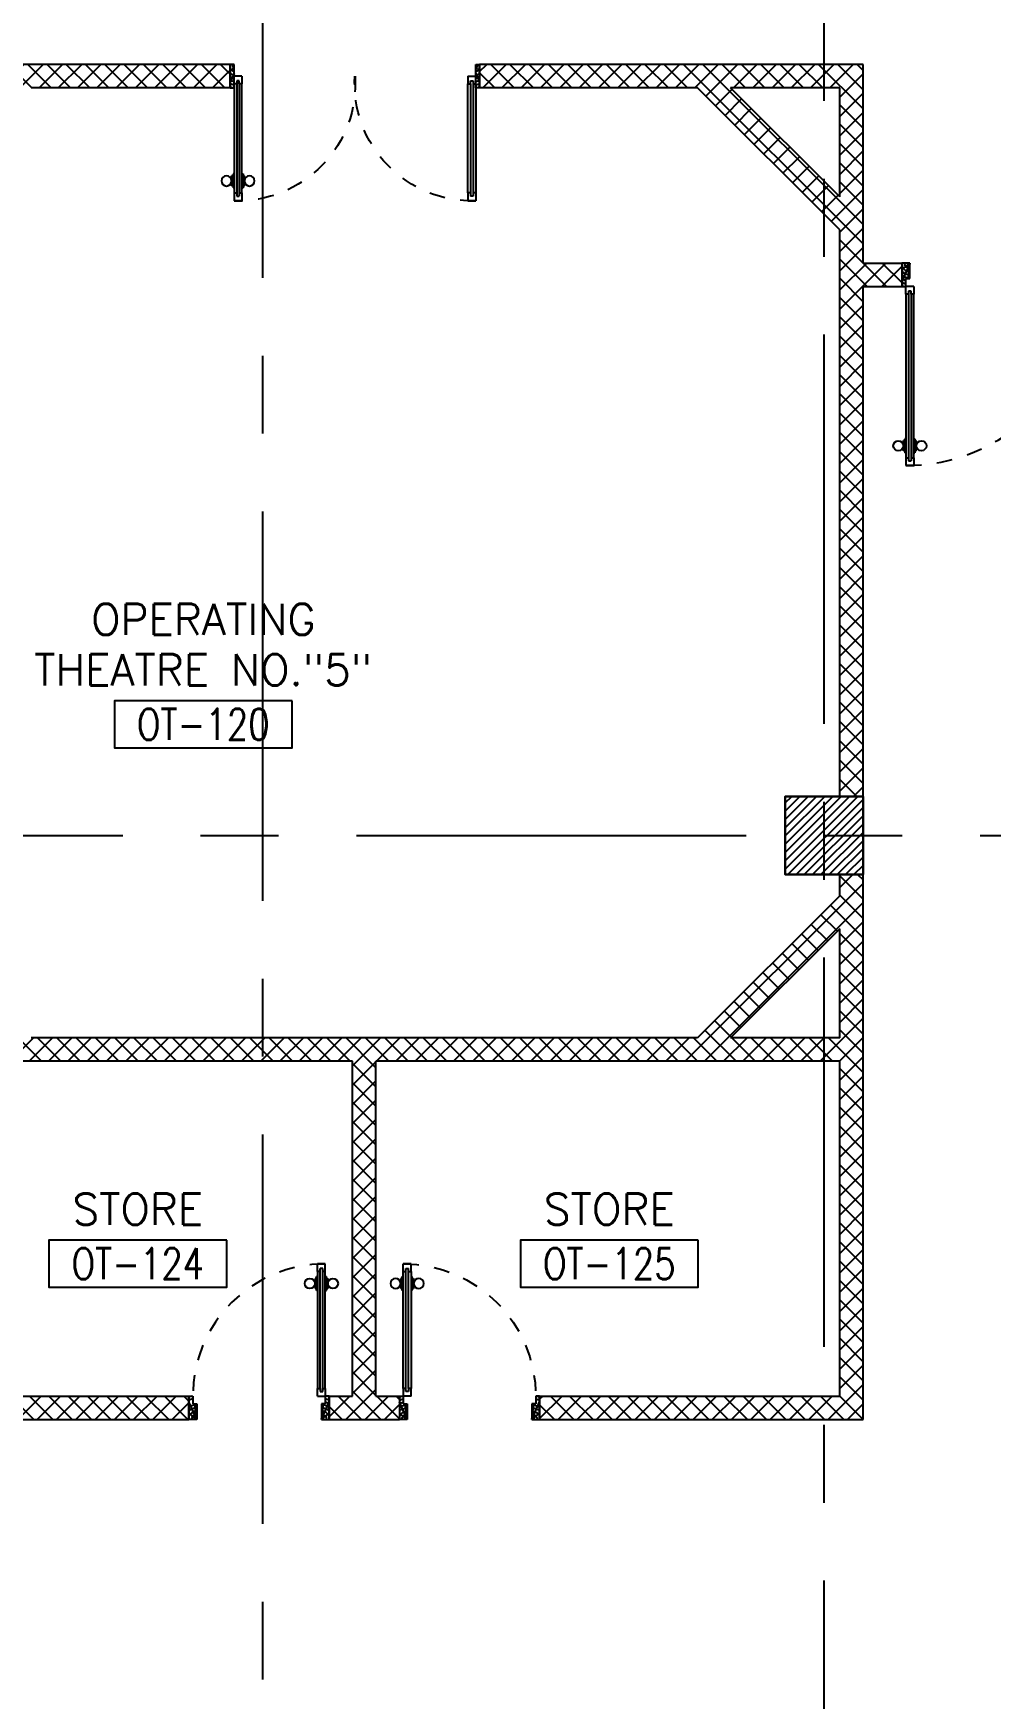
# Model space of a CAD drawing. Extents: x 275967.8 to 276060, y 57291.9 to 57371.4.
# Drawn here: x 275998.46 to 276004.6, y 57337.64 to 57348.33 of the extents above; entities that cross this region are included whole.
import ezdxf
from ezdxf.enums import TextEntityAlignment as Align

# ---------------------------------------------------------------- set-up
doc = ezdxf.new("R2010")
doc.units = 0
doc.header["$MEASUREMENT"] = 0
doc.linetypes.add('CENTERX2', pattern=[4, 2.5, -0.5, 0.5, -0.5])
doc.linetypes.add('HIDDEN', pattern=[0.375, 0.25, -0.125])
doc.layers.get('0').update_dxf_attribs({"linetype": 'CONTINUOUS'})
for name, color, linetype in [('AXES', 11, 'CENTERX2'), ('COL', 5, 'CONTINUOUS'), ('DOOR', 7, 'CONTINUOUS'), ('HAT', 8, 'CONTINUOUS'), ('RM-BOX', 4, 'CONTINUOUS'), ('RM-NAME', 2, 'CONTINUOUS'), ('RM-NO', 2, 'CONTINUOUS'), ('WALL', 2, 'CONTINUOUS'), ('WallType', 11, 'CONTINUOUS')]:
    doc.layers.add(name, color=color, linetype=linetype)
doc.styles.add('ROMANS', font='ROMANS.shx', dxfattribs={"width": 0.6})

# ---------------------------------------------------------------- blocks, each defined once
blk = doc.blocks.new('*X65')
at = {"color": 0}
for p, q in [((49339, 162724), (49805, 163190)), ((49339, 162777), (49752, 163190)), ((49339, 162830), (49699, 163190)), ((49339, 162883), (49646, 163190)), ((49339, 162936), (49593, 163190)), ((49339, 162989), (49540, 163190)), ((49339, 163042), (49487, 163190)), ((49339, 163095), (49434, 163190)), ((49339, 163148), (49381, 163190)), ((49358, 162690), (49839, 163171)), ((49411, 162690), (49839, 163118)), ((49464, 162690), (49839, 163065)), ((49517, 162690), (49839, 163012)), ((49570, 162690), (49839, 162959)), ((49623, 162690), (49839, 162906)), ((49676, 162690), (49839, 162853)), ((49729, 162690), (49839, 162800)), ((49782, 162690), (49839, 162746)), ((49835, 162690), (49839, 162693))]:
    blk.add_line(p, q, dxfattribs=at)
blk = doc.blocks.new('RM1')
at = {"layer": 'RM-BOX'}
blk.add_lwpolyline([(570, -200), (-570, -200), (-570, -500), (570, -500)], close=True, dxfattribs=at)
at = {"layer": 'RM-NAME', "style": 'ROMANS'}
for tag, p in [('ROOMNAME1', (0, 324)), ('ROOMNAME2', (0, 0))]:
    blk.add_attdef(tag, text='', height=200, dxfattribs=at).set_placement(p, align=Align.MIDDLE)
at = {"layer": 'RM-NO', "style": 'ROMANS', "width": 0.8}
blk.add_attdef('ROOMNO', text='', height=200, dxfattribs=at).set_placement((0, -350), align=Align.MIDDLE)
blk = doc.blocks.new('COL50')
at = {"layer": 'COL'}
blk.add_lwpolyline([(-250, 250), (-250, -250), (250, -250), (250, 250)], close=True, dxfattribs=at)
blk = doc.blocks.new('A$C6F293607')
at = {"layer": 'DOOR', "color": 0, "linetype": 'ByBlock'}
for p, q in [((81, 875), (131, 875)), ((131, 875), (81, 875)), ((81, 825), (81, 875)), ((131, 825), (131, 875)), ((1631, 875), (1581, 875)), ((1581, 875), (1631, 875)), ((1581, 825), (1581, 875)), ((1631, 825), (1631, 875)), ((74, 780), (65, 780)), ((65, 780), (65, 715)), ((81, 793), (74, 793)), ((74, 703), (74, 793)), ((74, 780), (74, 715)), ((81, 825), (98, 825)), ((98, 845), (114, 845)), ((98, 825), (98, 845)), ((114, 825), (114, 845)), ((114, 825), (131, 825)), ((131, 793), (138, 793)), ((138, 703), (138, 793)), ((138, 780), (147, 780)), ((138, 780), (138, 715)), ((147, 780), (147, 715)), ((1598, 825), (1581, 825)), ((1614, 845), (1598, 845)), ((1598, 825), (1598, 845)), ((1614, 825), (1614, 845)), ((1631, 825), (1614, 825)), ((74, 715), (65, 715)), ((81, 703), (74, 703)), ((131, 703), (138, 703)), ((138, 715), (147, 715)), ((56, 0), (56, 150)), ((56, 150), (81, 150)), ((81, 150), (81, 0)), ((98, 125), (81, 125)), ((81, 125), (81, 75)), ((98, 105), (98, 125)), ((131, 125), (114, 125)), ((114, 125), (114, 105)), ((131, 75), (131, 125)), ((1581, 125), (1598, 125)), ((1581, 75), (1581, 125)), ((1598, 125), (1598, 105)), ((1614, 125), (1631, 125)), ((1614, 105), (1614, 125)), ((1656, 150), (1631, 150)), ((1631, 150), (1631, 0)), ((1631, 125), (1631, 75)), ((1656, 0), (1656, 150)), ((81, 0), (56, 0)), ((131, 75), (81, 75)), ((114, 105), (98, 105)), ((1581, 75), (1631, 75)), ((1598, 105), (1614, 105)), ((1631, 0), (1656, 0))]:
    blk.add_line(p, q, dxfattribs=at)
at = {"layer": 'DOOR', "linetype": 'ByBlock'}
for p, q in [((81, 125), (81, 825)), ((98, 125), (98, 825)), ((114, 125), (114, 825)), ((131, 825), (131, 125)), ((1581, 825), (1581, 125)), ((1598, 125), (1598, 825)), ((1614, 125), (1614, 825)), ((1631, 125), (1631, 825))]:
    blk.add_line(p, q, dxfattribs=at)
at = {"layer": 'DOOR', "color": 9, "linetype": 'ByBlock'}
for p, q in [((81, 57), (56, 114)), ((1631, 57), (1656, 114)), ((81, 20), (56, 40)), ((1631, 20), (1656, 40))]:
    blk.add_line(p, q, dxfattribs=at)
at = {"layer": 'DOOR', "color": 0, "linetype": 'ByBlock'}
for centre in [(32, 748), (179, 748)]:
    blk.add_circle(centre, 32.4, dxfattribs=at)
at = {"layer": 'DOOR', "linetype": 'HIDDEN', "ltscale": 0.5}
for centre, start, end in [((106, 124), 356.2751, 91.9062), ((1606, 124), 88.0938, 183.7249)]:
    blk.add_arc(centre, 752, start, end, dxfattribs=at)
at = {"layer": 'DOOR', "color": 9, "linetype": 'ByBlock'}
for centre, radius, start, end in [((106, 0), 154, 103.7142, 108.8947), ((106, 0), 134, 100.72, 111.8402), ((106, 0), 114, 102.6226, 115.9162), ((1606, 0), 134, 68.1598, 79.28), ((1606, 0), 114, 64.0838, 77.3774), ((1606, 0), 154, 71.1053, 76.2858), ((106, 0), 94.4, 105.3566, 121.9818), ((106, 0), 74.4, 109.6341, 132.2236), ((106, 0), 54.4, 117.3576, 156.7926), ((106, 0), 34.4, 136.6107, 180), ((1606, 0), 94.4, 58.0182, 74.6434), ((1606, 0), 74.4, 47.7764, 70.3659), ((1606, 0), 54.4, 23.2074, 62.6424), ((1606, 0), 34.4, 0, 43.3893)]:
    blk.add_arc(centre, radius, start, end, dxfattribs=at)
blk = doc.blocks.new('DOOR90')
at = {"layer": 'DOOR', "color": 0, "linetype": 'ByBlock'}
for p, q in [((-150, 0), (-150, -25)), ((-150, 0), (0, 0)), ((0, -50), (0, 0)), ((-1000, -25), (-1000, -75)), ((-1000, -75), (-1000, -25)), ((-950, -25), (-1000, -25)), ((-950, -75), (-1000, -75)), ((-970, -42), (-970, -58)), ((-950, -42), (-970, -42)), ((-950, -58), (-970, -58)), ((-950, -25), (-950, -42)), ((-950, -58), (-950, -75)), ((-918, -25), (-918, -18)), ((-828, -18), (-918, -18)), ((-918, -75), (-918, -82)), ((-828, -82), (-918, -82)), ((-905, -18), (-905, -9)), ((-905, -9), (-840, -9)), ((-905, -18), (-840, -18)), ((-905, -82), (-905, -91)), ((-905, -82), (-840, -82)), ((-905, -91), (-840, -91)), ((-840, -18), (-840, -9)), ((-840, -82), (-840, -91)), ((-828, -25), (-828, -18)), ((-828, -75), (-828, -82)), ((-200, -42), (-200, -25)), ((-200, -25), (-150, -25)), ((-180, -42), (-200, -42)), ((-200, -75), (-200, -58)), ((-200, -58), (-180, -58)), ((-150, -75), (-200, -75)), ((-180, -58), (-180, -42)), ((-150, -75), (-150, -25)), ((-150, -25), (-100, -25)), ((-100, -25), (-100, -50)), ((-100, -50), (0, -50)), ((-100, -850), (0, -850)), ((-100, -875), (-100, -850)), ((0, -850), (0, -900)), ((-150, -900), (-150, -875)), ((-150, -875), (-100, -875)), ((0, -900), (-150, -900)), ((-150, -900), (0, -900))]:
    blk.add_line(p, q, dxfattribs=at)
at = {"layer": 'DOOR', "color": 9, "linetype": 'ByBlock'}
for p, q in [((0, -50), (-114, 0)), ((0, -50), (-40, 0)), ((0, -50), (-100, -37)), ((0, -850), (-114, -900)), ((0, -850), (-100, -863)), ((0, -850), (-40, -900))]:
    blk.add_line(p, q, dxfattribs=at)
at = {"layer": 'DOOR', "linetype": 'ByBlock'}
for p, q in [((-200, -25), (-950, -25)), ((-200, -42), (-950, -42)), ((-200, -58), (-950, -58)), ((-950, -75), (-200, -75))]:
    blk.add_line(p, q, dxfattribs=at)
at = {"layer": 'DOOR', "color": 0, "linetype": 'ByBlock'}
for centre in [(-873, 24), (-873, -124)]:
    blk.add_circle(centre, 32.4, dxfattribs=at)
at = {"layer": 'DOOR', "color": 9, "linetype": 'ByBlock'}
for centre, radius, start, end in [((0, -50), 154, 161.1053, 166.2858), ((0, -50), 134, 158.1598, 169.28), ((0, -50), 94.4, 148.0182, 180), ((0, -50), 74.4, 137.7764, 180), ((0, -50), 114, 154.0838, 167.3774), ((0, -50), 54.4, 113.2074, 180), ((0, -50), 34.4, 90, 180), ((0, -50), 14.4, 90, 180), ((0, -850), 94.4, 180, 211.9818), ((0, -850), 74.4, 180, 222.2236), ((0, -850), 54.4, 180, 246.7926), ((0, -850), 34.4, 180, 270), ((0, -850), 14.4, 180, 270), ((0, -850), 154, 193.7142, 198.8947), ((0, -850), 134, 190.72, 201.8402)]:
    blk.add_arc(centre, radius, start, end, dxfattribs=at)
at = {"layer": 'DOOR', "linetype": 'HIDDEN', "ltscale": 0.5}
blk.add_arc((-150, -25), 850, 180, 270, dxfattribs=at)
blk = doc.blocks.new('DOOR100')
at = {"layer": 'DOOR', "color": 0, "linetype": 'ByBlock'}
for p, q in [((-25, 1300), (-75, 1300)), ((-75, 1300), (-25, 1300)), ((-75, 1250), (-75, 1300)), ((-25, 1250), (-25, 1300)), ((-82, 1205), (-91, 1205)), ((-91, 1205), (-91, 1140)), ((-75, 1218), (-82, 1218)), ((-82, 1128), (-82, 1218)), ((-82, 1205), (-82, 1140)), ((-58, 1250), (-75, 1250)), ((-42, 1270), (-58, 1270)), ((-58, 1250), (-58, 1270)), ((-42, 1250), (-42, 1270)), ((-25, 1250), (-42, 1250)), ((-25, 1218), (-18, 1218)), ((-18, 1128), (-18, 1218)), ((-18, 1205), (-9, 1205)), ((-18, 1205), (-18, 1140)), ((-9, 1205), (-9, 1140)), ((-82, 1140), (-91, 1140)), ((-75, 1128), (-82, 1128)), ((-25, 1128), (-18, 1128)), ((-18, 1140), (-9, 1140)), ((-1200, 0), (-1200, 150)), ((-1200, 150), (-1175, 150)), ((-1200, 150), (-1200, 0)), ((-1175, 150), (-1175, 100)), ((-75, 200), (-58, 200)), ((-75, 150), (-75, 200)), ((-75, 150), (-25, 150)), ((-58, 200), (-58, 180)), ((-58, 180), (-42, 180)), ((-42, 200), (-25, 200)), ((-42, 180), (-42, 200)), ((-25, 200), (-25, 150)), ((0, 150), (-25, 150)), ((-25, 150), (-25, 100)), ((0, 150), (0, 0)), ((-1150, 0), (-1200, 0)), ((-1175, 100), (-1150, 100)), ((-1150, 100), (-1150, 0)), ((-50, 100), (-50, 0)), ((-25, 100), (-50, 100)), ((-50, 0), (0, 0))]:
    blk.add_line(p, q, dxfattribs=at)
at = {"layer": 'DOOR', "linetype": 'ByBlock'}
for p, q in [((-75, 1250), (-75, 200)), ((-58, 200), (-58, 1250)), ((-42, 200), (-42, 1250)), ((-25, 200), (-25, 1250)), ((0, 0), (0, 150))]:
    blk.add_line(p, q, dxfattribs=at)
at = {"layer": 'DOOR', "color": 9, "linetype": 'ByBlock'}
for p, q in [((-1150, 0), (-1200, 114)), ((-50, 0), (0, 114)), ((-1150, 0), (-1200, 40)), ((-1150, 0), (-1163, 100)), ((-50, 0), (-37, 100)), ((-50, 0), (0, 40))]:
    blk.add_line(p, q, dxfattribs=at)
at = {"layer": 'DOOR', "color": 0, "linetype": 'ByBlock'}
for centre in [(-124, 1173), (24, 1173)]:
    blk.add_circle(centre, 32.4, dxfattribs=at)
at = {"layer": 'DOOR', "linetype": 'HIDDEN', "ltscale": 0.5}
blk.add_arc((-25, 150), 1150, 90, 180.0001, dxfattribs=at)
at = {"layer": 'DOOR', "color": 9, "linetype": 'ByBlock'}
for centre, radius, start, end in [((-1150, 0), 154, 103.7142, 108.8947), ((-1150, 0), 134, 100.72, 111.8402), ((-50, 0), 134, 68.1598, 79.28), ((-50, 0), 114, 64.0838, 77.3774), ((-50, 0), 154, 71.1053, 76.2858), ((-1150, 0), 94.4, 90, 121.9818), ((-1150, 0), 74.4, 90, 132.2236), ((-1150, 0), 54.4, 90, 156.7926), ((-1150, 0), 34.4, 90, 180), ((-1150, 0), 14.4, 90, 180), ((-50, 0), 94.4, 58.0182, 90), ((-50, 0), 74.4, 47.7764, 90), ((-50, 0), 54.4, 23.2074, 90), ((-50, 0), 34.4, 0, 90), ((-50, 0), 14.4, 0, 90)]:
    blk.add_arc(centre, radius, start, end, dxfattribs=at)

msp = doc.modelspace()

# ---------------------------------------------------------------- hatches: boundary and pattern name
at = {"layer": 'WallType', "linetype": 'ByBlock', "ltscale": 0.3}
h = msp.add_hatch(dxfattribs=at)
h.set_pattern_fill('ANSI37', color=256, scale=0.7, style=0)
h.set_pattern_definition([(45, (0, 0), (-0.061871843354, 0.061871843354), []), (135, (0, 0), (-0.061871843354, -0.061871843354), [])])
h.paths.add_polyline_path([(275992.0355, 57339.5829), (275991.8855, 57339.5829), (275991.8855, 57343.1829), (275991.7355, 57343.1829), (275991.7355, 57339.5829), (275991.5855, 57339.5829), (275988.1355, 57339.5829), (275988.1355, 57342.1322), (275987.9855, 57342.1322), (275987.9855, 57339.4329), (275992.0355, 57339.4329)])
h.paths.add_polyline_path([(275987.9855, 57340.5849), (275987.7855, 57340.5849), (275987.7855, 57340.4349), (275987.9855, 57340.4349)])
h.paths.add_polyline_path([(275985.9855, 57340.5849), (275985.7855, 57340.5849), (275985.7855, 57340.4349), (275985.9855, 57340.4349)])
h.paths.add_polyline_path([(275995.3605, 57339.5829), (275995.1855, 57339.5829), (275995.1855, 57342.5079), (275995.0355, 57342.5079), (275995.0355, 57339.5829), (275992.9355, 57339.5829), (275992.9355, 57339.4329), (275995.3605, 57339.4329)])
h.paths.add_polyline_path([(275992.4855, 57343.4329), (275988.1355, 57343.4329), (275988.1355, 57344.9579), (275987.9855, 57344.9579), (275987.9855, 57343.2829), (275987.9855, 57343.1829), (275988.1355, 57343.1829), (275988.1355, 57343.2829), (275991.7355, 57343.2829), (275991.7355, 57343.1829), (275991.8855, 57343.1829), (275991.8855, 57343.2829), (275992.4855, 57343.2829)])
h.paths.add_polyline_path([(275988.1355, 57343.1829), (275987.9855, 57343.1829), (275987.9855, 57343.1322), (275988.1355, 57343.1322)], flags=17)
h.paths.add_polyline_path([(275992.7355, 57348.1329), (275992.5105, 57348.1329), (275992.5105, 57347.9829), (275992.6605, 57347.9829), (275992.6605, 57346.2579), (275989.2355, 57346.2579), (275989.2355, 57347.9829), (275991.6105, 57347.9829), (275991.6105, 57348.1329), (275989.0855, 57348.1329), (275989.0855, 57346.2579), (275987.9855, 57346.2579), (275987.9855, 57345.9579), (275988.1355, 57345.9579), (275988.1355, 57346.1079), (275992.6605, 57346.1079), (275992.6605, 57343.4329), (275992.7355, 57343.4329)])
h.paths.add_polyline_path([(275992.8105, 57347.9829), (275992.9605, 57347.9829), (275992.9605, 57348.1329), (275992.7355, 57348.1329), (275992.7355, 57343.4329), (275992.8105, 57343.4329)])
h.paths.add_polyline_path([(275995.3605, 57348.1329), (275993.8605, 57348.1329), (275993.8605, 57347.9829), (275995.0355, 57347.9829), (275995.0355, 57344.4329), (275995.1855, 57344.4329), (275995.1855, 57347.9829), (275995.3605, 57347.9829)])
h.paths.add_polyline_path([(275999.7255, 57348.1329), (275996.3355, 57348.1329), (275996.3355, 57347.9829), (275997.3855, 57347.9829), (275997.3855, 57343.4329), (275996.5855, 57343.4329), (275996.5855, 57343.2829), (275997.3855, 57343.2829), (275997.3855, 57343.1829), (275997.5355, 57343.1829), (275997.5355, 57347.0708), (275998.4476, 57347.9829), (275999.7255, 57347.9829)])
h.paths.add_polyline_path([(275997.5355, 57347.9829), (275998.2355, 57347.9829), (275997.5355, 57347.2829)], flags=17)
h.paths.add_polyline_path([(275996.3355, 57348.1329), (275996.2605, 57348.1329), (275996.2605, 57347.9829), (275996.3355, 57347.9829)])
h.paths.add_polyline_path([(276003.5355, 57348.1329), (276001.3255, 57348.1329), (276001.3255, 57347.9829), (276002.7234, 57347.9829), (276003.5355, 57347.1708), (276003.5355, 57347.3829), (276002.9355, 57347.9829), (276003.5355, 57347.9829)])
h.paths.add_polyline_path([(276003.7855, 57348.1329), (276003.5355, 57348.1329), (276003.5355, 57347.9829), (276003.6355, 57347.9829), (276003.6355, 57347.2829), (276003.5355, 57347.3829), (276003.5355, 57347.1708), (276003.6355, 57347.0708), (276003.6355, 57343.4329), (276003.7855, 57343.4329), (276003.7855, 57346.7079), (276004.0355, 57346.7079), (276004.0355, 57346.8579), (276003.7855, 57346.8579)])
h.paths.add_polyline_path([(276003.7855, 57342.9329), (276003.6355, 57342.9329), (276003.6355, 57342.7951), (276003.5355, 57342.6951), (276003.5355, 57342.4829), (276003.6355, 57342.5829), (276003.6355, 57341.8829), (276003.5355, 57341.8829), (276003.5355, 57341.7329), (276003.6355, 57341.7329), (276003.6355, 57339.5829), (276003.5355, 57339.5829), (276003.5355, 57339.4329), (276003.7855, 57339.4329)])
h.paths.add_polyline_path([(276003.5355, 57342.6951), (276002.7234, 57341.8829), (275999.9355, 57341.8829), (275999.9355, 57341.7329), (276000.5105, 57341.7329), (276000.5105, 57339.5829), (276000.3605, 57339.5829), (276000.3605, 57339.4329), (276000.8105, 57339.4329), (276000.8105, 57339.5829), (276000.6605, 57339.5829), (276000.6605, 57341.7329), (276003.5355, 57341.7329), (276003.5355, 57341.8829), (276002.9355, 57341.8829), (276003.5355, 57342.4829)])
h.paths.add_polyline_path([(275999.9355, 57341.8829), (275998.4476, 57341.8829), (275997.5355, 57342.7951), (275997.5355, 57343.1829), (275997.3855, 57343.1829), (275997.3855, 57339.5829), (275996.3355, 57339.5829), (275996.3355, 57339.4329), (275999.4605, 57339.4329), (275999.4605, 57339.5829), (275997.5355, 57339.5829), (275997.5355, 57341.7329), (275999.9355, 57341.7329)])
h.paths.add_polyline_path([(275998.2355, 57341.8829), (275997.5355, 57341.8829), (275997.5355, 57342.5829)], flags=17)
h.paths.add_polyline_path([(276003.5355, 57339.5829), (276001.7105, 57339.5829), (276001.7105, 57339.4329), (276003.5355, 57339.4329)])
h.paths.add_polyline_path([(275993.8605, 57343.4329), (275992.9855, 57343.4329), (275992.9855, 57343.2829), (275993.8605, 57343.2829)])

# ---------------------------------------------------------------- linework, layer by layer
at = {"layer": 'AXES'}
for p, q in [((276003.5355, 57291.8986), (276003.5355, 57370.7113)), ((275999.9355, 57298.7629), (275999.9355, 57357.5829)), ((275968.5355, 57343.1829), (276036.5755, 57343.1829))]:
    msp.add_line(p, q, dxfattribs=at)
at = {"layer": 'WALL'}
for p, q in [((275999.7255, 57348.1329), (275996.2605, 57348.1329)), ((275999.7255, 57347.9829), (275999.7255, 57348.1329)), ((276001.3255, 57347.9829), (276001.3255, 57348.1329)), ((276003.7855, 57348.1329), (276001.3255, 57348.1329)), ((276003.7855, 57346.8579), (276003.7855, 57348.1329)), ((275999.7255, 57347.9829), (275998.4476, 57347.9829)), ((276002.7234, 57347.9829), (276001.3255, 57347.9829)), ((276003.6355, 57347.0708), (276002.7234, 57347.9829)), ((276003.6355, 57347.9829), (276002.9355, 57347.9829)), ((276003.6355, 57347.2829), (276002.9355, 57347.9829)), ((276003.6355, 57347.2829), (276003.6355, 57347.9829)), ((276003.6355, 57343.4329), (276003.6355, 57347.0708)), ((276003.7855, 57346.8579), (276004.0355, 57346.8579)), ((276004.0355, 57346.7079), (276004.0355, 57346.8579)), ((276003.7855, 57343.4329), (276003.7855, 57346.7079)), ((276003.7855, 57346.7079), (276004.0355, 57346.7079)), ((276003.6355, 57342.7951), (276003.6355, 57342.9329)), ((276003.7855, 57339.4329), (276003.7855, 57342.9329)), ((276003.6355, 57342.7951), (276002.7234, 57341.8829)), ((276003.6355, 57342.5829), (276002.9355, 57341.8829)), ((276003.6355, 57341.8829), (276003.6355, 57342.5829)), ((276002.7234, 57341.8829), (275998.4476, 57341.8829)), ((276003.6355, 57341.8829), (276002.9355, 57341.8829)), ((276000.5105, 57341.7329), (275997.5355, 57341.7329)), ((276000.5105, 57339.5829), (276000.5105, 57341.7329)), ((276003.6355, 57341.7329), (276000.6605, 57341.7329)), ((276000.6605, 57339.5829), (276000.6605, 57341.7329)), ((276003.6355, 57339.5829), (276003.6355, 57341.7329)), ((275997.5355, 57339.5829), (275999.4605, 57339.5829)), ((275999.4605, 57339.5829), (275999.4605, 57339.4329)), ((276000.3605, 57339.5829), (276000.5105, 57339.5829)), ((276000.3605, 57339.4329), (276000.3605, 57339.5829)), ((276000.6605, 57339.5829), (276000.8105, 57339.5829)), ((276000.8105, 57339.5829), (276000.8105, 57339.4329)), ((276001.7105, 57339.5829), (276003.6355, 57339.5829)), ((276001.7105, 57339.5829), (276001.7105, 57339.4329)), ((275996.2605, 57339.4329), (275999.4605, 57339.4329)), ((276000.3605, 57339.4329), (276000.8105, 57339.4329)), ((276001.7105, 57339.4329), (276003.7855, 57339.4329))]:
    msp.add_line(p, q, dxfattribs=at)
at = {"layer": 'WALL', "linetype": 'ByBlock', "ltscale": 0.3}
msp.add_lwpolyline([(276003.7855, 57342.9329), (276003.2855, 57342.9329), (276003.2855, 57343.4329), (276003.7855, 57343.4329)], close=True, dxfattribs=at)

# ---------------------------------------------------------------- block references
at = {"layer": 'COL', "xscale": 0.001, "yscale": 0.001, "zscale": 0.001}
msp.add_blockref('COL50', (276003.5355, 57343.1829), dxfattribs=at)
at = {"layer": 'DOOR', "color": 0, "linetype": 'ByBlock', "yscale": 0.001, "zscale": 0.001}
for name, p, xscale, rotation in [('A$C6F293607', (275999.6696, 57348.1329), -0.001, 180), ('DOOR90', (276000.3605, 57339.4329), 0.001, 270), ('DOOR90', (276000.8105, 57339.4329), -0.001, 90)]:
    msp.add_blockref(name, p, dxfattribs=dict(at, xscale=xscale, rotation=rotation))
at = {"layer": 'DOOR', "xscale": 0.001, "yscale": 0.001, "zscale": 0.001, "rotation": 180}
msp.add_blockref('DOOR100', (276004.0355, 57346.8579), dxfattribs=at)
at = {"layer": 'HAT', "xscale": 0.001, "yscale": 0.001, "zscale": 0.001}
msp.add_blockref('*X65', (275953.9463, 57180.2432), dxfattribs=at)
at = {"layer": 'RM-NAME', "xscale": 0.001, "yscale": 0.001, "zscale": 0.001}
for p, values in [((275999.5525, 57344.246), {'ROOMNO': 'OT-120', 'ROOMNAME2': 'THEATRE NO."5"', 'ROOMNAME1': 'OPERATING'}), ((275999.1326, 57340.7833), {'ROOMNO': 'OT-124', 'ROOMNAME2': 'STORE'}), ((276002.1574, 57340.7833), {'ROOMNO': 'OT-125', 'ROOMNAME2': 'STORE'})]:
    msp.add_blockref('RM1', p, dxfattribs=at).add_auto_attribs(values)

doc.saveas('drawing.dxf')
